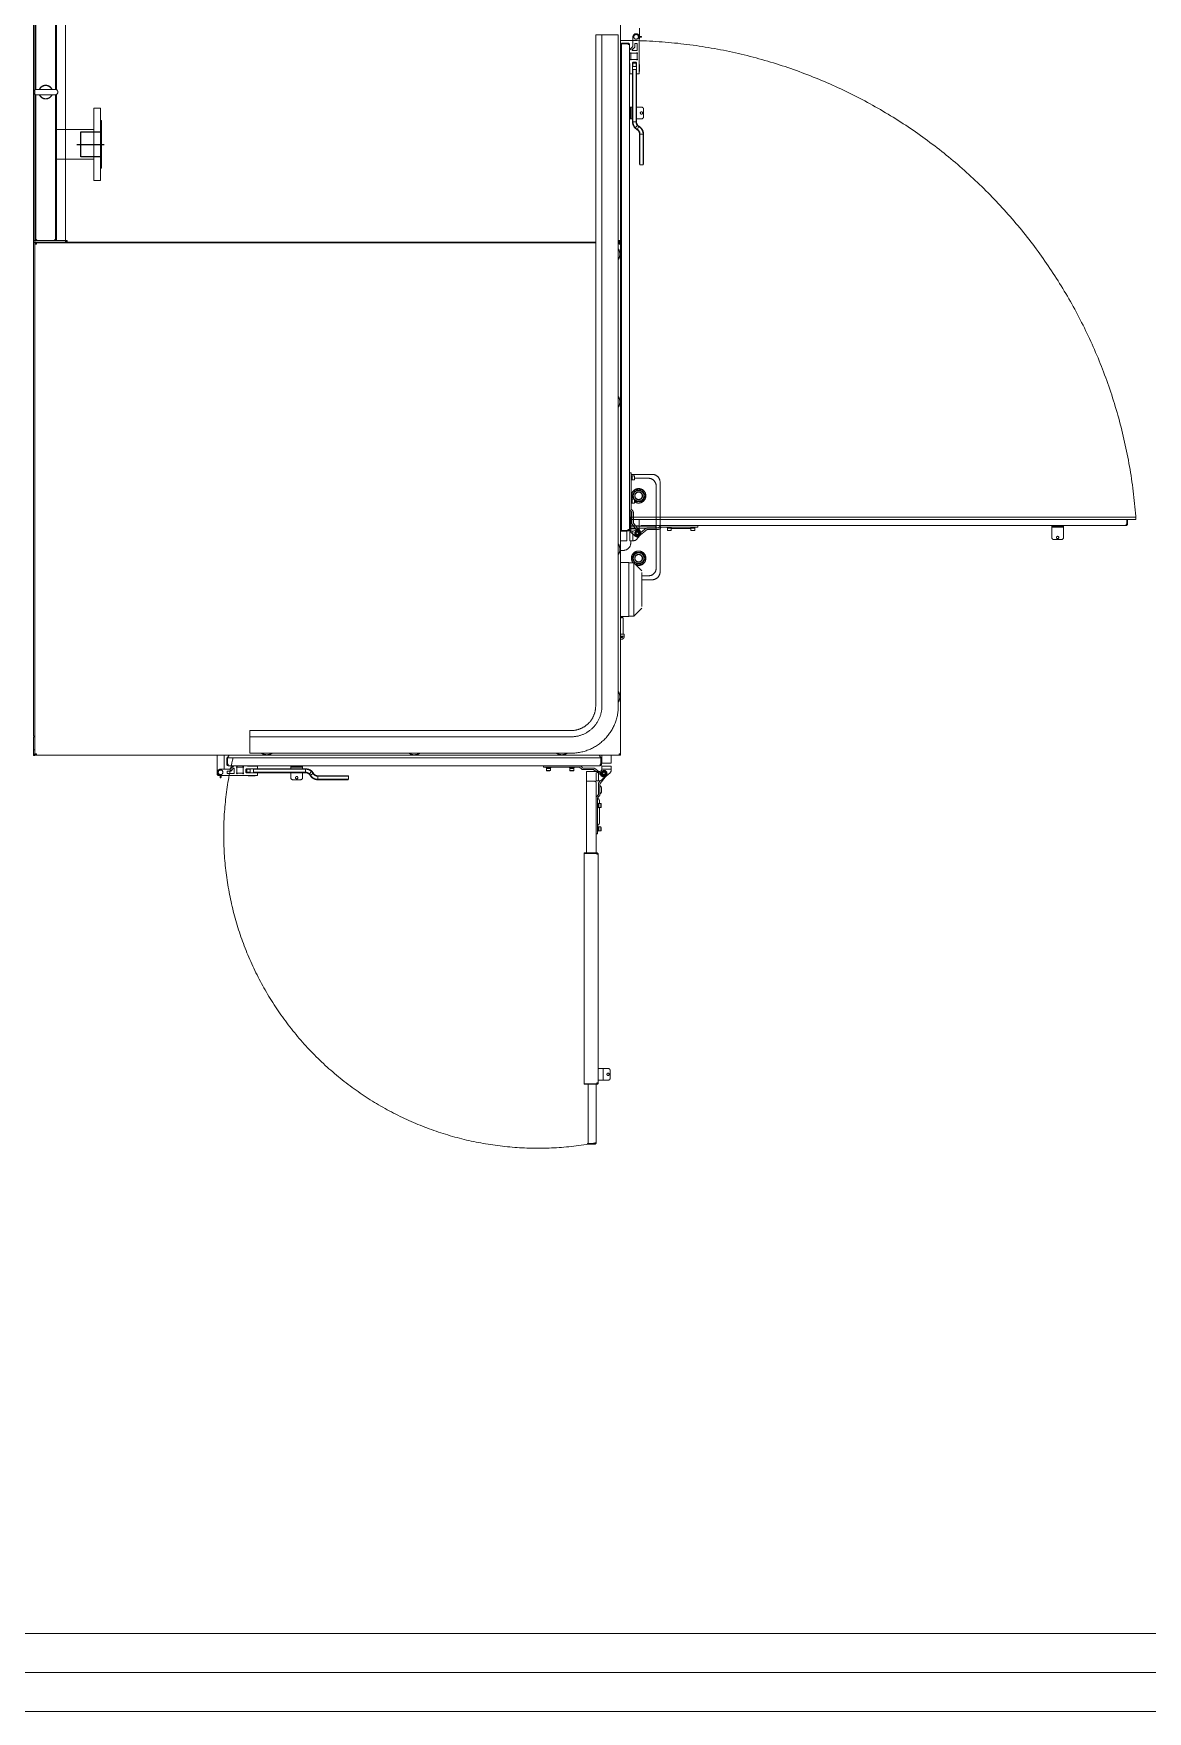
# Model space of a CAD drawing. Extents: x -681219 to -550379, y -242630 to -158199.
# Drawn here: x -574964 to -572111, y -212017 to -207717 of the extents above; entities that cross this region are included whole.
import ezdxf
from ezdxf.lldxf.tags import DXFTag

# ---------------------------------------------------------------- set-up
doc = ezdxf.new("R2010")
doc.units = 0
doc.header["$LTSCALE"] = 1000
doc.linetypes.add('DASHED2', pattern=[9.525, 6.35, -3.175])
doc.layers.get('0').update_dxf_attribs({"linetype": 'CONTINUOUS'})
doc.layers.add('center', color=253, linetype='CENTER2')
doc.layers.add('interface', color=251, linetype='DASHED2')
for name, color, linetype, lineweight in [('famsun', 7, 'CONTINUOUS', 0), ('future', 4, 'DASHED2', 0), ('轴网_轴线', 1, 'CENTER2', 0)]:
    doc.layers.add(name, color=color, linetype=linetype, lineweight=lineweight)
tags = doc.linetypes.add('CENTER2', pattern=[28.575, 19.05, -3.175, 3.175, -3.175]).pattern_tags.tags
tags[10:11] = [DXFTag(74, 4), DXFTag(75, 0), DXFTag(340, '0'), DXFTag(46, 0.0), DXFTag(50, 0.0), DXFTag(44, 0.0), DXFTag(45, 0.0)]
tags[8:9] = [DXFTag(74, 4), DXFTag(75, 0), DXFTag(340, '0'), DXFTag(46, 0.0), DXFTag(50, 0.0), DXFTag(44, 0.0), DXFTag(45, 0.0)]
tags[6:7] = [DXFTag(74, 4), DXFTag(75, 0), DXFTag(340, '0'), DXFTag(46, 0.0), DXFTag(50, 0.0), DXFTag(44, 0.0), DXFTag(45, 0.0)]
tags[4:5] = [DXFTag(74, 4), DXFTag(75, 0), DXFTag(340, '0'), DXFTag(46, 0.0), DXFTag(50, 0.0), DXFTag(44, 0.0), DXFTag(45, 0.0)]

# ---------------------------------------------------------------- blocks, each defined once
blk = doc.blocks.new('轴网8FA15DC97FB90233')
at = {"layer": '轴网_轴线'}
blk.add_line((-1200, 15000), (44200, 15000), dxfattribs=at)
blk = doc.blocks.new('GZDH002B0002XY_A_GZDH2200×2-8_V_1', base_point=(8943.5, 57016.5))
at = {"color": 0, "linetype": 'ByBlock', "lineweight": -2}
for p, q in [((17901, 55166), (17901, 58866.5)), ((19401, 58866.5), (19401, 55166.5)), ((17897.5, 58816.5), (17897.5, 55216.5)), ((17897.6, 58066), (17897.4, 55216)), ((17979, 57551.5), (17979, 56481.5)), ((17900.5, 57160.2), (17900.5, 56871.7)), ((17903.5, 57159), (17903.5, 56872.9)), ((17953.5, 57159), (17953.5, 56872.9)), ((17956.5, 57160.2), (17956.5, 56871.7)), ((19337.5, 57013), (19337.5, 55293)), ((19337.5, 57013), (19395.5, 57013)), ((19353.5, 57013), (19353.5, 55293)), ((19395.5, 55293), (19395.5, 57013)), ((19449.5, 57003.5), (19449.5, 57029.5)), ((19401, 56998.5), (19433, 56998.5)), ((19402.5, 56989.2), (19401, 56988)), ((19404, 56991.5), (19404, 56990)), ((19404, 56991.5), (19420.5, 56991.5)), ((19404, 56990), (19420.5, 56990)), ((19420.5, 56990), (19404, 56990)), ((19404, 56990), (19404, 55743)), ((19420.5, 56991.5), (19420.5, 56990)), ((19420.5, 56988), (19420.5, 56990)), ((19420.5, 56988), (19424, 56988)), ((19424, 56988), (19424, 55745)), ((19424, 56974.5), (19431.6, 56982.1)), ((19424, 56974.5), (19431.6, 56982.1)), ((19431.9, 56981.7), (19424, 56973.8)), ((19430.4, 56974.6), (19437.4, 56981.5)), ((19430.4, 56974.6), (19437.4, 56981.5)), ((19437.7, 56981.2), (19430.8, 56974.2)), ((19431.5, 56972.5), (19443, 56972.5)), ((19433, 56985.6), (19433, 57007.5)), ((19438, 56989.5), (19438, 56981.9)), ((19443, 56990.5), (19439, 56990.5)), ((19444, 56973.5), (19444, 56989.5)), ((19449, 57007.5), (19449, 56913)), ((19449.5, 57008.6), (19450.9, 57008.6)), ((19450.9, 57006.4), (19449.5, 57006.4)), ((19451, 57008.6), (19450.9, 57008.6)), ((19451, 57008.6), (19450.9, 57008.6)), ((19450.9, 57006.4), (19451, 57006.4)), ((19451, 57008.6), (19454, 57008.6)), ((19451, 57006.4), (19454, 57006.4)), ((19425, 56913), (19425, 56937.4)), ((19426.5, 56965), (19426.5, 56966)), ((19426.5, 56949), (19426.5, 56950)), ((19427, 56966.5), (19428, 56966.5)), ((19428, 56948.5), (19427, 56948.5)), ((19427.5, 56965.5), (19427.5, 56949.5)), ((19443.5, 56965.5), (19427.5, 56965.5)), ((19427.5, 56949.5), (19443.5, 56949.5)), ((19432, 56789.6), (19432, 56940.5)), ((19433, 56940), (19432, 56939)), ((19442.5, 56931.5), (19432, 56931.5)), ((19433, 56940), (19441, 56940)), ((19433, 56940), (19433, 56931.5)), ((19440.5, 56942.5), (19434, 56942.5)), ((19441, 56940), (19442, 56939)), ((19441, 56931.5), (19441, 56940)), ((19442, 56939), (19442, 56931.5)), ((19442.5, 56966.5), (19444, 56966.5)), ((19442.5, 56966), (19442.5, 56966.5)), ((19442.5, 56949), (19442.5, 56949.5)), ((19442.5, 56913), (19442.5, 56940.5)), ((19444, 56948.5), (19443, 56948.5)), ((19443.5, 56949.5), (19443.5, 56965.5)), ((19444.5, 56966), (19444.5, 56965)), ((19444.5, 56950), (19444.5, 56949)), ((19449.5, 56936.5), (19449, 56935.9)), ((19449.5, 56936.5), (19449, 56935.9)), ((19450, 56936.5), (19449.5, 56936.5)), ((19449.5, 56918.6), (19449.5, 56936.5)), ((19450, 56918.6), (19450, 56936.5)), ((19431.5, 56912.5), (19425.5, 56912.5)), ((19432, 56923.5), (19442.5, 56923.5)), ((19433, 56923.5), (19433, 56789.6)), ((19441, 56789.6), (19441, 56923.5)), ((19442, 56923.5), (19442, 56789.6)), ((19448.5, 56912.5), (19443, 56912.5)), ((19449, 56919.1), (19449.5, 56918.6)), ((19449, 56919.1), (19449.5, 56918.6)), ((19449.5, 56918.6), (19450, 56918.6)), ((17900.5, 56860.2), (17900.4, 56486)), ((17903.5, 56859), (17903.4, 56486)), ((17952.5, 56873), (17904.5, 56873)), ((17904.5, 56859), (17952.5, 56859)), ((17953.4, 56486), (17953.5, 56859)), ((17956.5, 56860.2), (17956.4, 56486)), ((18051.5, 56824.6), (18068.5, 56824.6)), ((18051.5, 56824.6), (18051.5, 56639.6)), ((18068.5, 56824.6), (18068.5, 56639.6)), ((19424, 56827.5), (19432, 56827.5)), ((19432, 56797.5), (19424, 56797.5)), ((19427, 56827.5), (19427, 56797.5)), ((19427.8, 56826.1), (19427, 56825.3)), ((19427, 56815.7), (19427.8, 56814.9)), ((19427.8, 56810.1), (19427, 56809.3)), ((19427, 56799.7), (19427.8, 56798.9)), ((19428, 56826.1), (19427.8, 56826.1)), ((19427.8, 56826.1), (19427.8, 56798.9)), ((19427.8, 56814.9), (19428, 56814.9)), ((19428, 56810.1), (19427.8, 56810.1)), ((19427.8, 56798.9), (19428, 56798.9)), ((19428, 56826.1), (19428, 56798.9)), ((19442, 56827.5), (19455, 56827.5)), ((19442, 56797.5), (19455, 56797.5)), ((19460, 56802.5), (19460, 56822.5)), ((17956.5, 56770.1), (18051.5, 56770.1)), ((18071.5, 56793.1), (18071.5, 56671.1)), ((19432, 56789.6), (19433, 56789.6)), ((19441, 56789.6), (19433, 56789.6)), ((19438.1, 56774), (19438.8, 56774.7)), ((19443.5, 56769.7), (19438.1, 56774)), ((19444.7, 56780.1), (19438.8, 56774.7)), ((19438.8, 56774.7), (19444, 56770.5)), ((19441, 56789.6), (19442, 56789.6)), ((19443.5, 56769.7), (19444, 56770.5)), ((19443.5, 56769.7), (19444, 56770.5)), ((19444, 56770.5), (19448, 56777.5)), ((19445.4, 56780.8), (19444.7, 56780.1)), ((19448, 56777.5), (19444.7, 56780.1)), ((19445.4, 56780.8), (19448.5, 56778.3)), ((19450, 56681), (19450, 56758.4)), ((19451, 56758.4), (19451, 56680)), ((19451, 56758.4), (19459, 56758.4)), ((19459, 56680), (19459, 56758.4)), ((19460, 56758.4), (19460, 56681)), ((18051.5, 56694), (17956.5, 56694)), ((19450, 56681), (19451, 56680)), ((19450, 56681), (19451, 56680)), ((19459, 56680), (19451, 56680)), ((19460, 56681), (19459, 56680)), ((18068.5, 56639.6), (18051.5, 56639.6)), ((17903.4, 56486), (17897.4, 56486)), ((17897.4, 56481), (17900.4, 56481)), ((17900.4, 56481), (17900.4, 55181)), ((17983.6, 56486.1), (17901, 56486.1)), ((17979, 56481.5), (17901, 56481.5)), ((17901, 56478), (17902.5, 56478)), ((17904.5, 56476), (17901, 56476)), ((17902.5, 56479.5), (19337.5, 56479.5)), ((17902.5, 56479.5), (17902.5, 56478)), ((17902.5, 56478.5), (17902.5, 56478.5)), ((17902.5, 56478.5), (17902.5, 56476)), ((17902.5, 56478), (17904.5, 56478)), ((17904.5, 56479.5), (17904.5, 56476)), ((17948.9, 56486), (17907.9, 56486)), ((17956.4, 56486), (17953.4, 56486)), ((17981, 56481.5), (17981, 56486.1)), ((17983.6, 56483.5), (17981, 56483.5)), ((19337.5, 56481.5), (17981, 56481.5)), ((17983.6, 56486.1), (17983.6, 56481.5)), ((19399, 56481.5), (19395.5, 56481.5)), ((19395.5, 56479.5), (19399.5, 56479.5)), ((19401, 56486.1), (19396.4, 56486.1)), ((19396.4, 56486.1), (19396.4, 56481.5)), ((19399, 56483.5), (19396.4, 56483.5)), ((19397.5, 56476), (19397.5, 56479.5)), ((19397.5, 56478), (19399.5, 56478)), ((19401, 56476), (19397.5, 56476)), ((19399, 56486.1), (19399, 56483.5)), ((19399, 56481.5), (19399, 56486.1)), ((19401, 56483.5), (19399, 56483.5)), ((19399.5, 56479.5), (19399.5, 56478)), ((19399.5, 56478.5), (19399.5, 56476)), ((19399.5, 56478.5), (19399.5, 56478.5)), ((19401, 56478), (19399.5, 56478)), ((19424, 55890.5), (19428, 55890.5)), ((19428, 55890.5), (19428, 55798.3)), ((19482.5, 55886.5), (19428, 55886.5)), ((19429.6, 55883.6), (19428, 55883.6)), ((19428, 55871.6), (19429.6, 55871.6)), ((19429.6, 55883.6), (19429.6, 55871.6)), ((19431.2, 55882.3), (19429.6, 55882.3)), ((19429.6, 55873), (19429.9, 55873)), ((19436.6, 55882.6), (19431.2, 55882.6)), ((19431.2, 55872.6), (19431.2, 55882.6)), ((19431.2, 55872.6), (19436.6, 55872.6)), ((19437.2, 55881.6), (19436.6, 55882.6)), ((19436.6, 55872.6), (19436.6, 55882.6)), ((19436.6, 55872.6), (19437.2, 55873.7)), ((19437.2, 55873.7), (19437.2, 55881.6)), ((19472.5, 55876.5), (19437.2, 55876.5)), ((19492.5, 55646.5), (19492.5, 55856.5)), ((19502.5, 55636.5), (19502.5, 55866.5)), ((19429.6, 55823.6), (19428, 55823.6)), ((19428, 55811.6), (19429.6, 55811.6)), ((19429.6, 55823.6), (19429.6, 55811.6)), ((19431.2, 55822.3), (19429.6, 55822.3)), ((19429.6, 55813), (19429.9, 55813)), ((19430.2, 55831.5), (19438.9, 55846.5)), ((19435.3, 55822.6), (19430.2, 55831.5)), ((19436.6, 55822.6), (19431.2, 55822.6)), ((19431.2, 55812.6), (19431.2, 55822.6)), ((19431.2, 55812.6), (19436.6, 55812.6)), ((19436.6, 55812.6), (19436.6, 55822.6)), ((19437.2, 55821.6), (19436.6, 55822.6)), ((19436.6, 55812.6), (19437.2, 55813.7)), ((19437.2, 55813.7), (19437.2, 55821.6)), ((19438.9, 55816.5), (19437.2, 55819.3)), ((19438.9, 55846.5), (19456.2, 55846.5)), ((19456.2, 55816.5), (19438.9, 55816.5)), ((19456.2, 55846.5), (19464.8, 55831.5)), ((19464.8, 55831.5), (19456.2, 55816.5)), ((19425, 55776.5), (19425, 55746.5)), ((19425.8, 55794.1), (19429.4, 55790.4)), ((19427.5, 55740.5), (19427.5, 55791.5)), ((19428.6, 55796.9), (19432.3, 55793.3)), ((19430, 55789), (19430, 55762.2)), ((19434, 55789), (19434, 55762.2)), ((19449, 55746.5), (19449, 55771)), ((19402.5, 55743.8), (19401, 55745)), ((19401, 55740.5), (19417.5, 55740.5)), ((19402.5, 55743.9), (19402.5, 55740.5)), ((19420.5, 55743), (19404, 55743)), ((19404, 55741.5), (19404, 55743)), ((19404, 55743), (19420.5, 55743)), ((19420.5, 55741.5), (19404, 55741.5)), ((19417.5, 55740.5), (19417.5, 55716.5)), ((19420.5, 55745), (19424, 55745)), ((19420.5, 55743), (19420.5, 55745)), ((19420.5, 55741.5), (19420.5, 55743)), ((19449, 55754.5), (19425, 55754.5)), ((19425, 55716.5), (19425, 55745)), ((19425, 55740.5), (19433, 55740.5)), ((19425, 55739), (19427, 55739)), ((19427.5, 55754), (19434.8, 55754)), ((19427.5, 55749), (19438.6, 55749)), ((19428, 55746.5), (19449, 55746.5)), ((19431.3, 55758.5), (19442.2, 55744.3)), ((19433, 55740.5), (19440.4, 55743.8)), ((19433, 55740.5), (19433, 55716.5)), ((19434.4, 55761), (19447.8, 55743.7)), ((19439.8, 55754), (19491.7, 55754)), ((19440.6, 55735.5), (19442.3, 55738.5)), ((19442.3, 55732.5), (19440.6, 55735.5)), ((19444, 55739), (19441, 55737.2)), ((19441, 55737.2), (19441, 55733.8)), ((19441, 55733.8), (19444, 55732.1)), ((19450.7, 55729.5), (19442, 55719.8)), ((19442.3, 55738.5), (19445.7, 55738.5)), ((19445.7, 55732.5), (19442.3, 55732.5)), ((19443.7, 55749), (19491.7, 55749)), ((19447, 55737.2), (19444, 55739)), ((19444, 55732.1), (19447, 55733.8)), ((19445.7, 55738.5), (19447.5, 55735.5)), ((19447.5, 55735.5), (19445.7, 55732.5)), ((19447, 55733.8), (19447, 55737.2)), ((19449, 55746.5), (19452.3, 55739.1)), ((19452.2, 55731.7), (19452.3, 55731.6)), ((19452.2, 55731.7), (19452.3, 55731.6)), ((19491.7, 55749), (19491.7, 55754)), ((19417.5, 55716.5), (19401, 55716.5)), ((19401, 55691.5), (19407.5, 55691.5)), ((19434.6, 55716.5), (19425, 55716.5)), ((19427.5, 55711.5), (19427.5, 55716.5)), ((19430.2, 55671.5), (19438.9, 55686.5)), ((19438.9, 55686.5), (19456.2, 55686.5)), ((19456.2, 55686.5), (19464.8, 55671.5)), ((19422.5, 55661), (19401, 55661)), ((19422.5, 55661), (19422.5, 55522)), ((19435.5, 55659.5), (19422.5, 55659.5)), ((19438.9, 55656.5), (19430.2, 55671.5)), ((19435.5, 55656.3), (19435.5, 55659.5)), ((19455.5, 55639.5), (19435.5, 55659.5)), ((19435.5, 55638.1), (19435.5, 55652.8)), ((19456.2, 55656.5), (19438.9, 55656.5)), ((19464.8, 55671.5), (19456.2, 55656.5)), ((19435.5, 55553.1), (19435.5, 55630)), ((19455.5, 55548.2), (19455.5, 55634.8)), ((19455.5, 55626.5), (19472.5, 55626.5)), ((19455.5, 55616.5), (19482.5, 55616.5)), ((19401, 55522), (19422.5, 55522)), ((19406.5, 55519.5), (19401, 55519.5)), ((19407.5, 55518.5), (19407.5, 55477)), ((19422.5, 55523.5), (19435.5, 55523.5)), ((19435.5, 55530.2), (19435.5, 55544.9)), ((19435.5, 55523.5), (19455.5, 55543.5)), ((19435.5, 55526.7), (19435.5, 55523.5)), ((19410.5, 55477), (19401, 55477)), ((19410.5, 55472), (19401, 55472)), ((19406.1, 55468.5), (19401, 55468.5)), ((19401, 55464), (19403.5, 55464)), ((19403.8, 55472), (19403.8, 55468.5)), ((19406.1, 55472), (19406.1, 55468.5)), ((19410.5, 55471), (19410.5, 55477)), ((17897.5, 55166), (17897.5, 55212)), ((19274.5, 55230), (18451.5, 55230)), ((18451.5, 55230), (18451.5, 55172)), ((19274.5, 55214), (18451.5, 55214)), ((17900.4, 55181), (17897.4, 55181)), ((17897.5, 55166), (17901, 55166)), ((17901, 55170), (17904.5, 55170)), ((17901, 55168), (17902.5, 55168)), ((19401, 55166.5), (17901, 55166.5)), ((17902.5, 55168), (17902.5, 55170)), ((17902.5, 55168.5), (17904.5, 55168.5)), ((17904.5, 55168), (17902.5, 55168)), ((17902.5, 55166.5), (17902.5, 55168)), ((17904.5, 55166.5), (17904.5, 55170)), ((18367.5, 55166.5), (18367.5, 55119.5)), ((18385.5, 55166.5), (18385.5, 55131)), ((18394.8, 55161.5), (18398.7, 55166.5)), ((18451.5, 55172), (19274.5, 55172)), ((19350.2, 55161.5), (19346.4, 55166.5)), ((19353.5, 55146.5), (19353.5, 55166.5)), ((19377.5, 55166.5), (19377.5, 55146.5)), ((19397.5, 55166.5), (19397.5, 55170)), ((19397.5, 55170), (19401, 55170)), ((19397.5, 55168.5), (19399.5, 55168.5)), ((19399.5, 55168), (19397.5, 55168)), ((19399.5, 55170), (19399.5, 55168)), ((19401, 55168), (19399.5, 55168)), ((19399.5, 55166.5), (19399.5, 55168)), ((18376.5, 55131), (18398.4, 55131)), ((18392.5, 55160), (18394, 55160)), ((18392.5, 55143.5), (18392.5, 55160)), ((18392.5, 55143.5), (18394, 55143.5)), ((18393.5, 55125), (18393.5, 55121)), ((19351, 55160), (18394, 55160)), ((18394, 55160), (18394, 55143.5)), ((18394, 55143.5), (18394, 55160)), ((18394, 55143.5), (18396, 55143.5)), ((18402.2, 55126), (18394.5, 55126)), ((18394.5, 55120), (18410.5, 55120)), ((18396, 55143.5), (18396, 55140)), ((19349, 55140), (18396, 55140)), ((18402, 55132.5), (18409.5, 55140)), ((18402, 55132.5), (18409.5, 55140)), ((18410.2, 55140), (18402.3, 55132.1)), ((18402.5, 55126.7), (18409.5, 55133.6)), ((18402.5, 55126.7), (18409.5, 55133.6)), ((18409.8, 55133.2), (18402.9, 55126.3)), ((18409.8, 55133.2), (18402.9, 55126.3)), ((18411.5, 55121), (18411.5, 55132.5)), ((18417.5, 55137), (18417.5, 55136)), ((18418, 55121.5), (18417.5, 55121.5)), ((18417.5, 55121.5), (18417.5, 55120)), ((18419, 55137.5), (18418, 55137.5)), ((18418.5, 55136.5), (18434.5, 55136.5)), ((18418.5, 55120.5), (18418.5, 55136.5)), ((18434.5, 55120.5), (18418.5, 55120.5)), ((18435, 55137.5), (18434, 55137.5)), ((18434.5, 55136.5), (18434.5, 55120.5)), ((18435, 55121.5), (18434.5, 55121.5)), ((18435.5, 55136), (18435.5, 55137)), ((18435.5, 55120), (18435.5, 55121)), ((18441.5, 55130), (18441.5, 55123.5)), ((18594.4, 55132), (18443.5, 55132)), ((18443.5, 55121.5), (18471, 55121.5)), ((18444, 55131), (18445, 55132)), ((18444, 55131), (18445, 55132)), ((18452.5, 55131), (18444, 55131)), ((18444, 55123), (18444, 55131)), ((18444, 55123), (18452.5, 55123)), ((18444, 55123), (18445, 55122)), ((18444, 55123), (18445, 55122)), ((18452.5, 55122), (18445, 55122)), ((18446.6, 55139), (18471, 55139)), ((18452.5, 55132), (18452.5, 55121.5)), ((18460.5, 55121.5), (18460.5, 55132)), ((18594.4, 55131), (18460.5, 55131)), ((18460.5, 55123), (18594.4, 55123)), ((18594.4, 55122), (18460.5, 55122)), ((18471.5, 55138.5), (18471.5, 55132.5)), ((18471.5, 55121), (18471.5, 55115.5)), ((18556.5, 55140), (18556.5, 55132)), ((18586.5, 55137), (18556.5, 55137)), ((18556.5, 55122), (18556.5, 55109)), ((18558.7, 55137), (18557.9, 55136.3)), ((18557.9, 55136.3), (18557.9, 55136)), ((18557.9, 55136.3), (18585.1, 55136.3)), ((18557.9, 55136), (18585.1, 55136)), ((18569.1, 55136.3), (18568.3, 55137)), ((18569.1, 55136), (18569.1, 55136.3)), ((18574.7, 55137), (18573.9, 55136.3)), ((18573.9, 55136.3), (18573.9, 55136)), ((18585.1, 55136.3), (18584.3, 55137)), ((18585.1, 55136), (18585.1, 55136.3)), ((18586.5, 55140), (18586.5, 55132)), ((18586.5, 55109), (18586.5, 55122)), ((18594.4, 55131), (18594.4, 55132)), ((18594.4, 55123), (18594.4, 55131)), ((18594.4, 55123), (18594.4, 55122)), ((18603.9, 55119.3), (18609.3, 55125.2)), ((18613.5, 55120), (18606.6, 55116)), ((18609.3, 55125.2), (18610, 55125.9)), ((18613.5, 55120), (18609.3, 55125.2)), ((18610, 55125.9), (18614.4, 55120.5)), ((18613.5, 55120), (18614.4, 55120.5)), ((19203.5, 55136), (19203.5, 55140)), ((19295.7, 55136), (19203.5, 55136)), ((19210.4, 55136), (19210.4, 55134.4)), ((19210.4, 55134.4), (19222.4, 55134.4)), ((19211.4, 55132.8), (19221.4, 55132.8)), ((19211.4, 55132.8), (19211.4, 55127.4)), ((19211.4, 55127.4), (19212.5, 55126.8)), ((19211.4, 55127.4), (19221.4, 55127.4)), ((19211.8, 55134.4), (19211.8, 55132.8)), ((19212.5, 55126.8), (19220.4, 55126.8)), ((19220.4, 55126.8), (19221.4, 55127.4)), ((19221.1, 55132.8), (19221.1, 55133.1)), ((19221.4, 55127.4), (19221.4, 55132.8)), ((19222.4, 55134.4), (19222.4, 55136)), ((19270.4, 55136), (19270.4, 55134.4)), ((19270.4, 55134.4), (19282.4, 55134.4)), ((19271.4, 55132.8), (19281.4, 55132.8)), ((19271.4, 55132.8), (19271.4, 55127.4)), ((19271.4, 55127.4), (19272.5, 55126.8)), ((19271.4, 55127.4), (19281.4, 55127.4)), ((19271.8, 55134.4), (19271.8, 55132.8)), ((19272.5, 55126.8), (19280.4, 55126.8)), ((19280.4, 55126.8), (19281.4, 55127.4)), ((19281.1, 55132.8), (19281.1, 55133.1)), ((19281.4, 55127.4), (19281.4, 55132.8)), ((19282.4, 55134.4), (19282.4, 55136)), ((19297.1, 55135.4), (19300.8, 55131.8)), ((19297.1, 55135.4), (19300.8, 55131.8)), ((19299.9, 55138.3), (19303.6, 55134.6)), ((19305, 55134), (19331.8, 55134)), ((19305, 55130), (19331.8, 55130)), ((19333.1, 55129.6), (19350.4, 55116.2)), ((19335.5, 55132.8), (19349.7, 55121.8)), ((19349, 55143.5), (19349, 55140)), ((19349, 55143.5), (19351, 55143.5)), ((19353.5, 55131), (19350.3, 55123.6)), ((19351, 55160), (19351, 55143.5)), ((19351, 55143.5), (19351, 55160)), ((19352.5, 55160), (19351, 55160)), ((19352.5, 55143.5), (19351, 55143.5)), ((19352.5, 55160), (19352.5, 55143.5)), ((19377.5, 55146.5), (19353.5, 55146.5)), ((19353.5, 55139), (19377.5, 55139)), ((19353.5, 55131), (19353.5, 55139)), ((19377.5, 55131), (19353.5, 55131)), ((19356.8, 55123), (19355.1, 55120)), ((19355.1, 55120), (19356.8, 55117)), ((19360.2, 55123), (19356.8, 55123)), ((19362, 55120), (19360.2, 55123)), ((19360.2, 55117), (19362, 55120)), ((19364.5, 55113.3), (19374.2, 55122)), ((19377.5, 55129.5), (19377.5, 55139)), ((18372.5, 55114.5), (18380.5, 55114.5)), ((18375.4, 55113.1), (18375.4, 55114.5)), ((18375.4, 55113.1), (18375.4, 55113)), ((18375.4, 55113), (18375.4, 55110)), ((18471, 55115), (18376.5, 55115)), ((18377.6, 55114.5), (18377.6, 55113.1)), ((18377.6, 55113), (18377.6, 55110)), ((18418, 55119.5), (18419, 55119.5)), ((18434, 55119.5), (18435, 55119.5)), ((18448.1, 55115), (18447.6, 55114.5)), ((18447.6, 55114.5), (18465.5, 55114.5)), ((18447.6, 55114.5), (18447.6, 55114)), ((18447.6, 55114), (18465.5, 55114)), ((18465.5, 55114.5), (18464.9, 55115)), ((18465.5, 55114), (18465.5, 55114.5)), ((18561.5, 55104), (18581.5, 55104)), ((18605.7, 55115.5), (18603.2, 55118.6)), ((18603.9, 55119.3), (18606.6, 55116)), ((18625.6, 55114), (18703, 55114)), ((18625.6, 55113), (18625.6, 55105)), ((18704, 55113), (18625.6, 55113)), ((18625.6, 55105), (18704, 55105)), ((18703, 55104), (18625.6, 55104)), ((18703, 55114), (18704, 55113)), ((18703, 55114), (18704, 55113)), ((18703, 55104), (18704, 55105)), ((18703, 55104), (18704, 55105)), ((18704, 55113), (18704, 55105)), ((19356.8, 55117), (19360.2, 55117))]:
    blk.add_line(p, q, dxfattribs=at)
for centre, radius in [((19441, 57007.5), 6), ((19454.8, 56812.5), 3), ((19447.5, 55831.5), 13.8), ((19447.5, 55831.5), 10), ((19447.5, 55831.5), 9.4), ((19444, 55735.5), 6.5), ((19444, 55735.5), 5.11), ((19447.5, 55671.5), 13.8), ((19447.5, 55671.5), 10), ((19447.5, 55671.5), 9.4), ((18376.5, 55123), 6), ((19358.5, 55120), 6.5), ((19358.5, 55120), 5.11), ((19358.5, 55120), 3.2), ((18571.5, 55109.2), 3)]:
    blk.add_circle(centre, radius, dxfattribs=at)
for centre, radius, start, end in [((19441, 57007.5), 8, 0, 180), ((19405, 56986), 4, 90, 127.2538), ((19417.5, 56986), 4, 41.4096, 90), ((19420.5, 56988), 3.5, 0, 90), ((19420.5, 56988), 2, 0, 90), ((19431.5, 56973.5), 1, 135, 270), ((19428, 56985.6), 5, 315, 0), ((19437, 56981.9), 1, 315, 0), ((19439, 56989.5), 1, 90, 180), ((19443, 56989.5), 1, 0, 90), ((19443, 56973.5), 1, 270, 0), ((19444.5, 57003.5), 5, 334.1581, 0), ((19454, 57007.5), 1.1, 270, 90), ((19420, 56937.4), 5, 0, 36.8699), ((19427, 56966), 0.5, 90, 180), ((19427, 56965), 0.5, 180, 270), ((19427, 56950), 0.5, 90, 180), ((19427, 56949), 0.5, 180, 270), ((19427, 56964), 0.5, 0, 90), ((19427, 56951), 0.5, 270, 0), ((19428, 56966), 0.5, 0, 90), ((19428, 56949), 0.5, 270, 0), ((19429, 56966), 0.5, 180, 270), ((19429, 56949), 0.5, 90, 180), ((19434, 56940.5), 2, 90, 180), ((19440.5, 56940.5), 2, 0, 90), ((19442, 56966), 0.5, 270, 0), ((19443, 56949), 0.5, 180, 270), ((19444, 56964), 0.5, 90, 180), ((19444, 56951), 0.5, 180, 270), ((19444, 56966), 0.5, 0, 90), ((19444, 56965), 0.5, 270, 0), ((19444, 56950), 0.5, 0, 90), ((19444, 56949), 0.5, 270, 0), ((17928.5, 56866), 17.6, 23.4321, 156.5598), ((17928.5, 56866), 16.9, 24.3665, 155.6254), ((19425.5, 56913), 0.5, 180, 270), ((19431.5, 56913), 0.5, 270, 0), ((19443, 56913), 0.5, 180, 270), ((19448.5, 56913), 0.5, 270, 0), ((17904.5, 56866), 7, 89.996, 269.996), ((17928.5, 56866), 17.6, 203.4321, 336.5598), ((17928.5, 56866), 17, 204.3665, 335.6254), ((17952.5, 56866), 7, 269.996, 89.996), ((19455, 56822.5), 5, 0, 90), ((19455, 56802.5), 5, 270, 0), ((18071.5, 56796.1), 3, 180.004, 270.004), ((19455, 56789.6), 23, 179.988, 222.6107), ((19455, 56789.6), 22, 180.0002, 222.6176), ((19455, 56789.6), 14, 179.981, 222.6244), ((19455, 56789.6), 13, 180.0001, 222.5857), ((19437, 56758.4), 13, 0.0053, 59.9978), ((19437, 56758.4), 14, 359.9978, 60.0042), ((19437, 56758.4), 22, 359.9875, 59.9907), ((19437, 56758.4), 23, 0, 60), ((18071.5, 56668.1), 3, 90.004, 180.004), ((17907.9, 56490.5), 4.5, 179.996, 269.996), ((17948.9, 56490.5), 4.5, 269.996, 359.996), ((19374.5, 56450.5), 25, 327.1401, 32.8599), ((19374.5, 56072.5), 25, 327.1401, 32.8599), ((19429.9, 55877.6), 4.65, 267.1116, 287.0793), ((19431, 55877.6), 4.65, 252.9207, 272.8884), ((19472.5, 55856.5), 20, 0, 90), ((19482.5, 55866.5), 20, 0, 90), ((19447.5, 55831.5), 18.5, 236.1682, 208.756), ((19431, 55817.6), 4.65, 252.9207, 272.8884), ((19429.9, 55817.6), 4.65, 267.1116, 287.0793), ((19430, 55798.3), 6, 180, 225), ((19407.5, 55791.5), 20, 0, 2.4694), ((19430, 55798.3), 2, 180, 225), ((19428, 55789), 2, 0, 45), ((19428, 55789), 6, 0, 45), ((19405, 55747), 4, 232.7462, 270), ((19417.5, 55747), 4, 270, 318.5904), ((19420.5, 55745), 2, 270, 0), ((19420.5, 55745), 3.5, 270, 0), ((19436, 55762.2), 6, 180, 217.7269), ((19436, 55762.2), 2, 180, 217.7269), ((19374.5, 55694.5), 25, 327.1401, 32.8599), ((19407.5, 55711.5), 20, 270, 0), ((19447.5, 55671.5), 18.5, 247.5293, 220.4398), ((19434.6, 55726.5), 10, 270, 317.9926), ((19472.5, 55646.5), 20, 270, 0), ((19482.5, 55636.5), 20, 270, 0), ((19406.5, 55518.5), 1, 0, 90), ((19403.5, 55471), 7, 270, 0), ((19274.5, 55293), 63, 270, 0), ((19274.5, 55293), 79, 270, 0), ((19274.5, 55293), 121, 270, 0), ((19374.5, 55316.5), 25, 327.1401, 32.8599), ((17902, 55212), 4.5, 102.8396, 180), ((17902, 55171), 4.5, 180, 257.1604), ((18495, 55193), 25, 237.1401, 302.8599), ((18873, 55193), 25, 237.1401, 302.8599), ((19251, 55193), 25, 237.1401, 302.8599), ((18376.5, 55123), 8, 90, 270), ((18376.5, 55123), 7.5, 90, 270), ((18396, 55143.5), 3.5, 180, 270), ((18394.5, 55125), 1, 90, 180), ((18394.5, 55121), 1, 180, 270), ((18398, 55159.1), 4, 142.7462, 180), ((18398, 55146.5), 4, 180, 207.0209), ((18396, 55143.5), 2, 180, 270), ((18398.4, 55136), 5, 270, 315), ((18402.2, 55127), 1, 270, 315), ((18410.5, 55132.5), 1, 0, 135), ((18410.5, 55121), 1, 270, 0), ((18418, 55137), 0.5, 90, 180), ((18418, 55136), 0.5, 180, 270), ((18418, 55120), 0.5, 180, 270), ((18418, 55135), 0.5, 0, 90), ((18418, 55122), 0.5, 270, 0), ((18419, 55137), 0.5, 0, 90), ((18419, 55120), 0.5, 270, 0), ((18420, 55137), 0.5, 180, 270), ((18420, 55120), 0.5, 90, 180), ((18433, 55137), 0.5, 270, 0), ((18433, 55120), 0.5, 0, 90), ((18434, 55137), 0.5, 90, 180), ((18434, 55120), 0.5, 180, 270), ((18435, 55135), 0.5, 90, 180), ((18435, 55137), 0.5, 0, 90), ((18435, 55136), 0.5, 270, 0), ((18435, 55121), 0.5, 0, 90), ((18435, 55120), 0.5, 270, 0), ((18443.5, 55130), 2, 90, 180), ((18443.5, 55123.5), 2, 180, 270), ((18446.6, 55144), 5, 233.1301, 270), ((18471, 55138.5), 0.5, 0, 90), ((18471, 55132.5), 0.5, 270, 0), ((18471, 55121), 0.5, 0, 90), ((18594.4, 55109), 23, 47.4005, 90.012), ((18594.4, 55109), 22, 47.3819, 90), ((18594.4, 55109), 14, 47.3677, 90.0051), ((18594.4, 55109), 13, 47.4142, 89.9999), ((18625.6, 55127), 14, 209.9985, 270.0028), ((18625.6, 55127), 13, 210.0011, 269.9766), ((19216.4, 55134.2), 4.65, 342.9207, 2.8884), ((19216.4, 55133.1), 4.65, 357.1116, 17.0793), ((19276.4, 55133.1), 4.65, 357.1116, 17.0793), ((19276.4, 55134.2), 4.65, 342.9207, 2.8884), ((19295.7, 55134), 6, 45, 90), ((19295.7, 55134), 2, 45, 90), ((19305, 55136), 6, 225, 270), ((19305, 55136), 2, 225, 270), ((19331.8, 55128), 6, 52.2731, 90), ((19331.8, 55128), 2, 52.2731, 90), ((19349, 55143.5), 2, 270, 0), ((19349, 55143.5), 3.5, 270, 0), ((19358.5, 55120), 9, 156.2981, 312.0074), ((19347, 55159.1), 4, 0, 37.2538), ((19347, 55146.5), 4, 332.9791, 0), ((19367.5, 55129.5), 10, 312.0074, 0), ((18372.5, 55119.5), 5, 180, 270), ((18376.5, 55110), 1.1, 180, 0), ((18380.5, 55119.5), 5, 270, 295.8419), ((18471, 55115.5), 0.5, 270, 0), ((18561.5, 55109), 5, 180, 270), ((18581.5, 55109), 5, 270, 0), ((18625.6, 55127), 23, 209.9999, 269.9908), ((18625.6, 55127), 22, 210, 269.9998)]:
    blk.add_arc(centre, radius, start, end, dxfattribs=at)
for points, knots in [([(19450.9, 57006.4), (19450.7, 57006.4), (19450.5, 57006.5), (19450.2, 57006.9), (19450.2, 57007.2), (19450.2, 57007.8), (19450.2, 57008.1), (19450.5, 57008.5), (19450.7, 57008.6), (19450.9, 57008.6)], [0, 0, 0, 0, 0.25, 0.25, 0.5, 0.5, 0.75, 0.75, 1, 1, 1, 1]), ([(19435.5, 55652.8), (19435.5, 55653.7), (19435.5, 55654.5), (19435.5, 55655.7), (19435.5, 55656.1), (19435.5, 55656.3)], [0, 0, 0, 0, 0.5, 0.5, 1, 1, 1, 1]), ([(19435.5, 55630), (19435.5, 55631.5), (19435.5, 55632.9), (19435.5, 55635.6), (19435.5, 55636.9), (19435.5, 55638.1)], [0, 0, 0, 0, 0.5, 0.5, 1, 1, 1, 1]), ([(19435.5, 55544.9), (19435.5, 55546.1), (19435.5, 55547.4), (19435.5, 55550.1), (19435.5, 55551.6), (19435.5, 55553.1)], [0, 0, 0, 0, 0.5, 0.5, 1, 1, 1, 1]), ([(19403.5, 55518.5), (19403.6, 55518.6), (19403.7, 55518.6), (19404, 55518.7), (19404.1, 55518.8), (19404.4, 55519), (19404.7, 55519.1), (19405.1, 55519.3), (19405.3, 55519.3), (19405.8, 55519.5), (19406, 55519.5), (19406.2, 55519.5)], [0, 0, 0, 0, 0.125, 0.125, 0.25, 0.25, 0.5, 0.5, 0.75, 0.75, 1, 1, 1, 1]), ([(19435.5, 55526.7), (19435.5, 55527), (19435.5, 55527.4), (19435.5, 55528.6), (19435.5, 55529.3), (19435.5, 55530.2)], [0, 0, 0, 0, 0.5, 0.5, 1, 1, 1, 1]), ([(18375.4, 55113.1), (18375.4, 55113.3), (18375.5, 55113.5), (18375.9, 55113.8), (18376.2, 55113.9), (18376.8, 55113.9), (18377.1, 55113.8), (18377.5, 55113.5), (18377.6, 55113.3), (18377.6, 55113.1)], [0, 0, 0, 0, 0.25, 0.25, 0.5, 0.5, 0.75, 0.75, 1, 1, 1, 1]), ([(18377.6, 55113), (18377.6, 55113), (18377.6, 55113.1), (18377.6, 55113.1), (18377.6, 55113.1), (18377.6, 55113.1)], [0, 0, 0, 0, 0.5, 0.5, 1, 1, 1, 1])]:
    blk.add_open_spline(points, degree=3, knots=knots, dxfattribs=at)
at = {"layer": 'center', "ltscale": 0.28422}
blk.add_line((18008.5, 56732.1), (18078.5, 56732.1), dxfattribs=at)
at = {"layer": 'interface', "lineweight": -2, "ltscale": 12.608542}
for p, q in [((20721.5, 55776.5), (19425, 55776.5)), ((19425, 55771), (20721.5, 55771)), ((20698.5, 55759), (20698.5, 55771)), ((20698.5, 55771), (20698.5, 55758.9)), ((20700, 55759), (20700, 55771)), ((20721.5, 55776.5), (20721.5, 55771)), ((19438, 55728.8), (19428.3, 55737.5)), ((19469.5, 55745.1), (19452.2, 55731.7)), ((19467, 55748.3), (19452.8, 55737.3)), ((19453.5, 55755.5), (20696.5, 55755.5)), ((19497.5, 55749.5), (19470.7, 55749.5)), ((19497.5, 55745.5), (19470.7, 55745.5)), ((19502.6, 55753.8), (19498.9, 55750.1)), ((19505.4, 55750.9), (19501.8, 55747.3)), ((19599, 55751.5), (19506.8, 55751.5)), ((19520.1, 55749.9), (19520.1, 55751.5)), ((19532.1, 55749.9), (19520.1, 55749.9)), ((19521.1, 55742.9), (19521.1, 55748.3)), ((19531.1, 55748.3), (19521.1, 55748.3)), ((19522.2, 55742.3), (19521.1, 55742.9)), ((19531.1, 55742.9), (19521.1, 55742.9)), ((19521.5, 55748.3), (19521.5, 55749.9)), ((19530.1, 55742.3), (19522.2, 55742.3)), ((19531.1, 55742.9), (19530.1, 55742.3)), ((19530.8, 55749.9), (19530.8, 55749.7)), ((19531.1, 55748.3), (19531.1, 55742.9)), ((19531.1, 55748), (19581.1, 55748)), ((19532.1, 55751.5), (19532.1, 55749.9)), ((19580.1, 55749.9), (19580.1, 55751.5)), ((19592.1, 55749.9), (19580.1, 55749.9)), ((19581.1, 55742.9), (19581.1, 55748.3)), ((19591.1, 55748.3), (19581.1, 55748.3)), ((19591.1, 55742.9), (19581.1, 55742.9)), ((19582.2, 55742.3), (19581.1, 55742.9)), ((19581.5, 55748.3), (19581.5, 55749.9)), ((19590.1, 55742.3), (19582.2, 55742.3)), ((19591.1, 55742.9), (19590.1, 55742.3)), ((19590.8, 55749.9), (19590.8, 55749.7)), ((19591.1, 55748.3), (19591.1, 55742.9)), ((19592.1, 55751.5), (19592.1, 55749.9)), ((19599, 55751.5), (19599, 55755.5)), ((20506, 55724.5), (20506, 55755.5)), ((20506, 55752.5), (20536, 55752.5)), ((20507.4, 55751.8), (20508.2, 55752.5)), ((20507.4, 55751.5), (20507.4, 55751.8)), ((20507.4, 55751.8), (20534.6, 55751.8)), ((20507.4, 55751.5), (20534.6, 55751.5)), ((20517.8, 55752.5), (20518.6, 55751.8)), ((20518.6, 55751.8), (20518.6, 55751.5)), ((20523.4, 55751.8), (20524.2, 55752.5)), ((20523.4, 55751.8), (20524.2, 55752.5)), ((20523.4, 55751.5), (20523.4, 55751.8)), ((20533.8, 55752.5), (20534.6, 55751.8)), ((20534.6, 55751.8), (20534.6, 55751.5)), ((20536, 55755.5), (20536, 55724.5)), ((20698.5, 55759), (20696.5, 55759)), ((20696.5, 55759), (20696.5, 55755.5)), ((20700, 55759), (20698.5, 55759)), ((20531, 55719.5), (20511, 55719.5)), ((19314, 54995.5), (19314, 55125)), ((19344.5, 55125), (19314, 55125)), ((19338.5, 55101), (19338.5, 55122)), ((19344.5, 55125), (19356.7, 55127.8)), ((19344.5, 55125), (19344.5, 55101)), ((19314, 55100), (19335, 55100)), ((19346.4, 55101), (19338.5, 55101)), ((19338.5, 55096.5), (19338.5, 54916.5)), ((19344.5, 55066.5), (19344.5, 55093.3)), ((19345.8, 55097), (19349.2, 55101.4)), ((19348.5, 55066.5), (19348.5, 55093.3)), ((19348.9, 55094.6), (19364.8, 55115.1)), ((19352.5, 55074.7), (19352.5, 55081.3)), ((19364.1, 55114.3), (19353.4, 55103.9)), ((19340.3, 55061.4), (19343.9, 55065.1)), ((19342.5, 55057.2), (19342.5, 54965)), ((19344.1, 55043.9), (19342.5, 55043.9)), ((19343.1, 55058.6), (19346.8, 55062.3)), ((19344.1, 55031.9), (19344.1, 55043.9)), ((19345.7, 55042.6), (19345.5, 55042.6)), ((19351.1, 55042.9), (19345.7, 55042.9)), ((19345.7, 55032.9), (19345.7, 55042.9)), ((19347.5, 55042.9), (19347.5, 55048.3)), ((19351.1, 55032.9), (19351.1, 55042.9)), ((19351.7, 55041.9), (19351.1, 55042.9)), ((19351.1, 55032.9), (19351.7, 55034)), ((19351.7, 55034), (19351.7, 55041.9)), ((19314, 54995.5), (19314, 54916.5)), ((19342.5, 55031.9), (19344.1, 55031.9)), ((19344.1, 55033.3), (19345.7, 55033.3)), ((19345.7, 55032.9), (19351.1, 55032.9)), ((19347.5, 54995.1), (19347.5, 55032.9)), ((19342.5, 54965), (19338.5, 54965)), ((19344.1, 54983.9), (19342.5, 54983.9)), ((19342.5, 54971.9), (19344.1, 54971.9)), ((19344.1, 54971.9), (19344.1, 54983.9)), ((19344.1, 54973.3), (19345.7, 54973.3)), ((19345.7, 54982.6), (19345.5, 54982.6)), ((19345.7, 54972.9), (19345.7, 54982.9)), ((19351.1, 54982.9), (19345.7, 54982.9)), ((19345.7, 54972.9), (19351.1, 54972.9)), ((19351.7, 54981.9), (19351.1, 54982.9)), ((19351.1, 54972.9), (19351.1, 54982.9)), ((19351.1, 54972.9), (19351.7, 54974)), ((19351.7, 54974), (19351.7, 54981.9)), ((19308, 54916.5), (19308, 54323.5)), ((19308, 54916.5), (19340.5, 54916.5)), ((19308, 54916.5), (19340.5, 54916.5)), ((19340.5, 54915), (19308, 54915)), ((19308, 54915), (19340.5, 54915)), ((19308, 54915), (19340.5, 54915)), ((19308, 54915), (19340.5, 54915)), ((19308, 54915), (19340.5, 54915)), ((19338.5, 54915), (19338.5, 54915)), ((19340.5, 54916.5), (19340.5, 54915)), ((19340.5, 54916.5), (19340.5, 54915)), ((19340.5, 54913), (19340.5, 54915)), ((19340.5, 54913), (19340.5, 54915)), ((19340.5, 54913), (19344, 54913)), ((19340.5, 54913), (19344, 54913)), ((19344, 54327), (19344, 54913)), ((19344, 54327), (19344, 54913)), ((19344, 54364), (19369.5, 54364)), ((19356.5, 54334), (19356.5, 54364)), ((19374.5, 54339), (19374.5, 54359)), ((19340.5, 54325), (19308, 54325)), ((19308, 54325), (19340.5, 54325)), ((19340.5, 54325), (19308, 54325)), ((19308, 54325), (19340.5, 54325)), ((19308, 54323.5), (19340.5, 54323.5)), ((19340.5, 54323.5), (19308, 54323.5)), ((19340.5, 54323.5), (19308, 54323.5)), ((19318.5, 54323.5), (19318.5, 54171.5)), ((19338.5, 54325), (19338.5, 54325)), ((19338.5, 54323.5), (19338.5, 54173.5)), ((19340.5, 54325), (19340.5, 54327)), ((19340.5, 54327), (19344, 54327)), ((19340.5, 54325), (19340.5, 54327)), ((19342.5, 54327), (19340.5, 54327)), ((19340.5, 54327), (19344, 54327)), ((19340.5, 54323.5), (19340.5, 54325)), ((19340.5, 54323.5), (19340.5, 54325)), ((19342.5, 54327), (19344, 54327)), ((19344, 54334), (19369.5, 54334)), ((19318.5, 54171.5), (19335, 54171.5)), ((19318.5, 54170), (19318.5, 54171.5)), ((19335, 54171.5), (19318.5, 54171.5)), ((19335, 54170), (19318.5, 54170)), ((19335, 54171.5), (19335, 54173.5)), ((19335, 54173.5), (19338.5, 54173.5)), ((19335, 54170), (19335, 54171.5))]:
    blk.add_line(p, q, dxfattribs=at)
at = {"layer": 'interface', "ltscale": 0.568439}
blk.add_lwpolyline([(18018.5, 56764.1), (18068.5, 56764.1), (18068.5, 56700.1), (18018.5, 56700.1)], close=True, dxfattribs=at)
at = {"layer": 'interface', "lineweight": -2, "ltscale": 12.608542}
for centre in [(20521, 55724.7), (19369.3, 54349)]:
    blk.add_circle(centre, 3, dxfattribs=at)
for centre, radius, start, end in [((19405.8, 55679.6), 1318.9, 3.9746, 90.1195), ((19435, 55745), 10, 180, 227.9926), ((19444, 55735.5), 9, 227.9926, 113.7019), ((19470.7, 55743.5), 6, 90, 127.7269), ((19470.7, 55743.5), 2, 90, 127.7269), ((19497.5, 55751.5), 2, 270, 315), ((19497.5, 55751.5), 6, 270, 315), ((19506.8, 55749.5), 6, 90, 135), ((19506.8, 55749.5), 2, 90, 135), ((19526.1, 55749.7), 4.65, 342.9207, 2.8884), ((19526.1, 55748.6), 4.65, 357.1116, 17.0793), ((19586.1, 55748.6), 4.65, 357.1116, 17.0793), ((19586.1, 55749.7), 4.65, 342.9207, 2.8884), ((20511, 55724.5), 5, 180, 270), ((20531, 55724.5), 5, 270, 0), ((20696.5, 55759), 3.5, 270, 0), ((20696.5, 55759), 2, 270, 0), ((20694.5, 55762), 4, 311.4096, 0), ((19189.7, 54964.9), 805.2, 165.9741, 280.6486), ((19358.5, 55120), 8, 314.3327, 102.9032), ((19335, 55096.5), 3.5, 0, 90), ((19350.5, 55093.3), 6, 142.2731, 180), ((19346.4, 55111), 10, 270, 314.3327), ((19350.5, 55093.3), 2, 142.2731, 180), ((19343.5, 55081.3), 9, 0, 54.6235), ((19344.5, 55057.2), 6, 135, 180), ((19344.5, 55057.2), 2, 135, 180), ((19343, 55056.7), 0.5, 180, 241.7263), ((19338.5, 55048.3), 9, 0, 61.7263), ((19342.5, 55066.5), 2, 315, 0), ((19345.5, 55037.9), 4.65, 87.1116, 107.0793), ((19344.4, 55037.9), 4.65, 72.9207, 92.8884), ((19342.5, 55066.5), 6, 315, 0), ((19349, 55067), 0.5, 125.3765, 180), ((19343.5, 55074.7), 9, 305.3765, 0), ((19338.5, 54995.1), 9, 298.2737, 0), ((19343, 54986.7), 0.5, 118.2737, 180), ((19344.4, 54977.9), 4.65, 72.9207, 92.8884), ((19345.5, 54977.9), 4.65, 87.1116, 107.0793), ((19340.5, 54913), 3.5, 359.996, 89.996), ((19340.5, 54913), 3.5, 0, 90), ((19340.5, 54913), 2, 0, 90), ((19340.5, 54913), 2, 359.996, 89.996), ((19340.5, 54913), 2, 359.996, 89.996), ((19369.5, 54359), 5, 0, 90), ((19340.5, 54327), 2, 269.996, 359.996), ((19340.5, 54327), 3.5, 269.996, 359.996), ((19340.5, 54327), 2, 270, 0), ((19340.5, 54327), 3.5, 270, 0), ((19340.5, 54327), 3.5, 269.996, 359.996), ((19369.5, 54339), 5, 270, 0), ((19319, 54175.5), 4, 232.7462, 270), ((19335, 54173.5), 3.5, 270, 0), ((19335, 54173.5), 2, 270, 0)]:
    blk.add_arc(centre, radius, start, end, dxfattribs=at)

msp = doc.modelspace()

# ---------------------------------------------------------------- linework, layer by layer
at = {"layer": 'future'}
for p, q in [((-575453.721, -211816.6983), (-569983.721, -211816.6983)), ((-575453.721, -212016.6983), (-569983.721, -212016.6983))]:
    msp.add_line(p, q, dxfattribs=at)

# ---------------------------------------------------------------- block references
at = {"layer": 'famsun', "xscale": -1}
msp.add_blockref('轴网8FA15DC97FB90233', (-555468.721, -226916.6983), dxfattribs=at)
at = {"layer": 'future'}
msp.add_blockref('GZDH002B0002XY_A_GZDH2200×2-8_V_1', (-583918.319, -207716.6983), dxfattribs=at)

doc.saveas('drawing.dxf')
